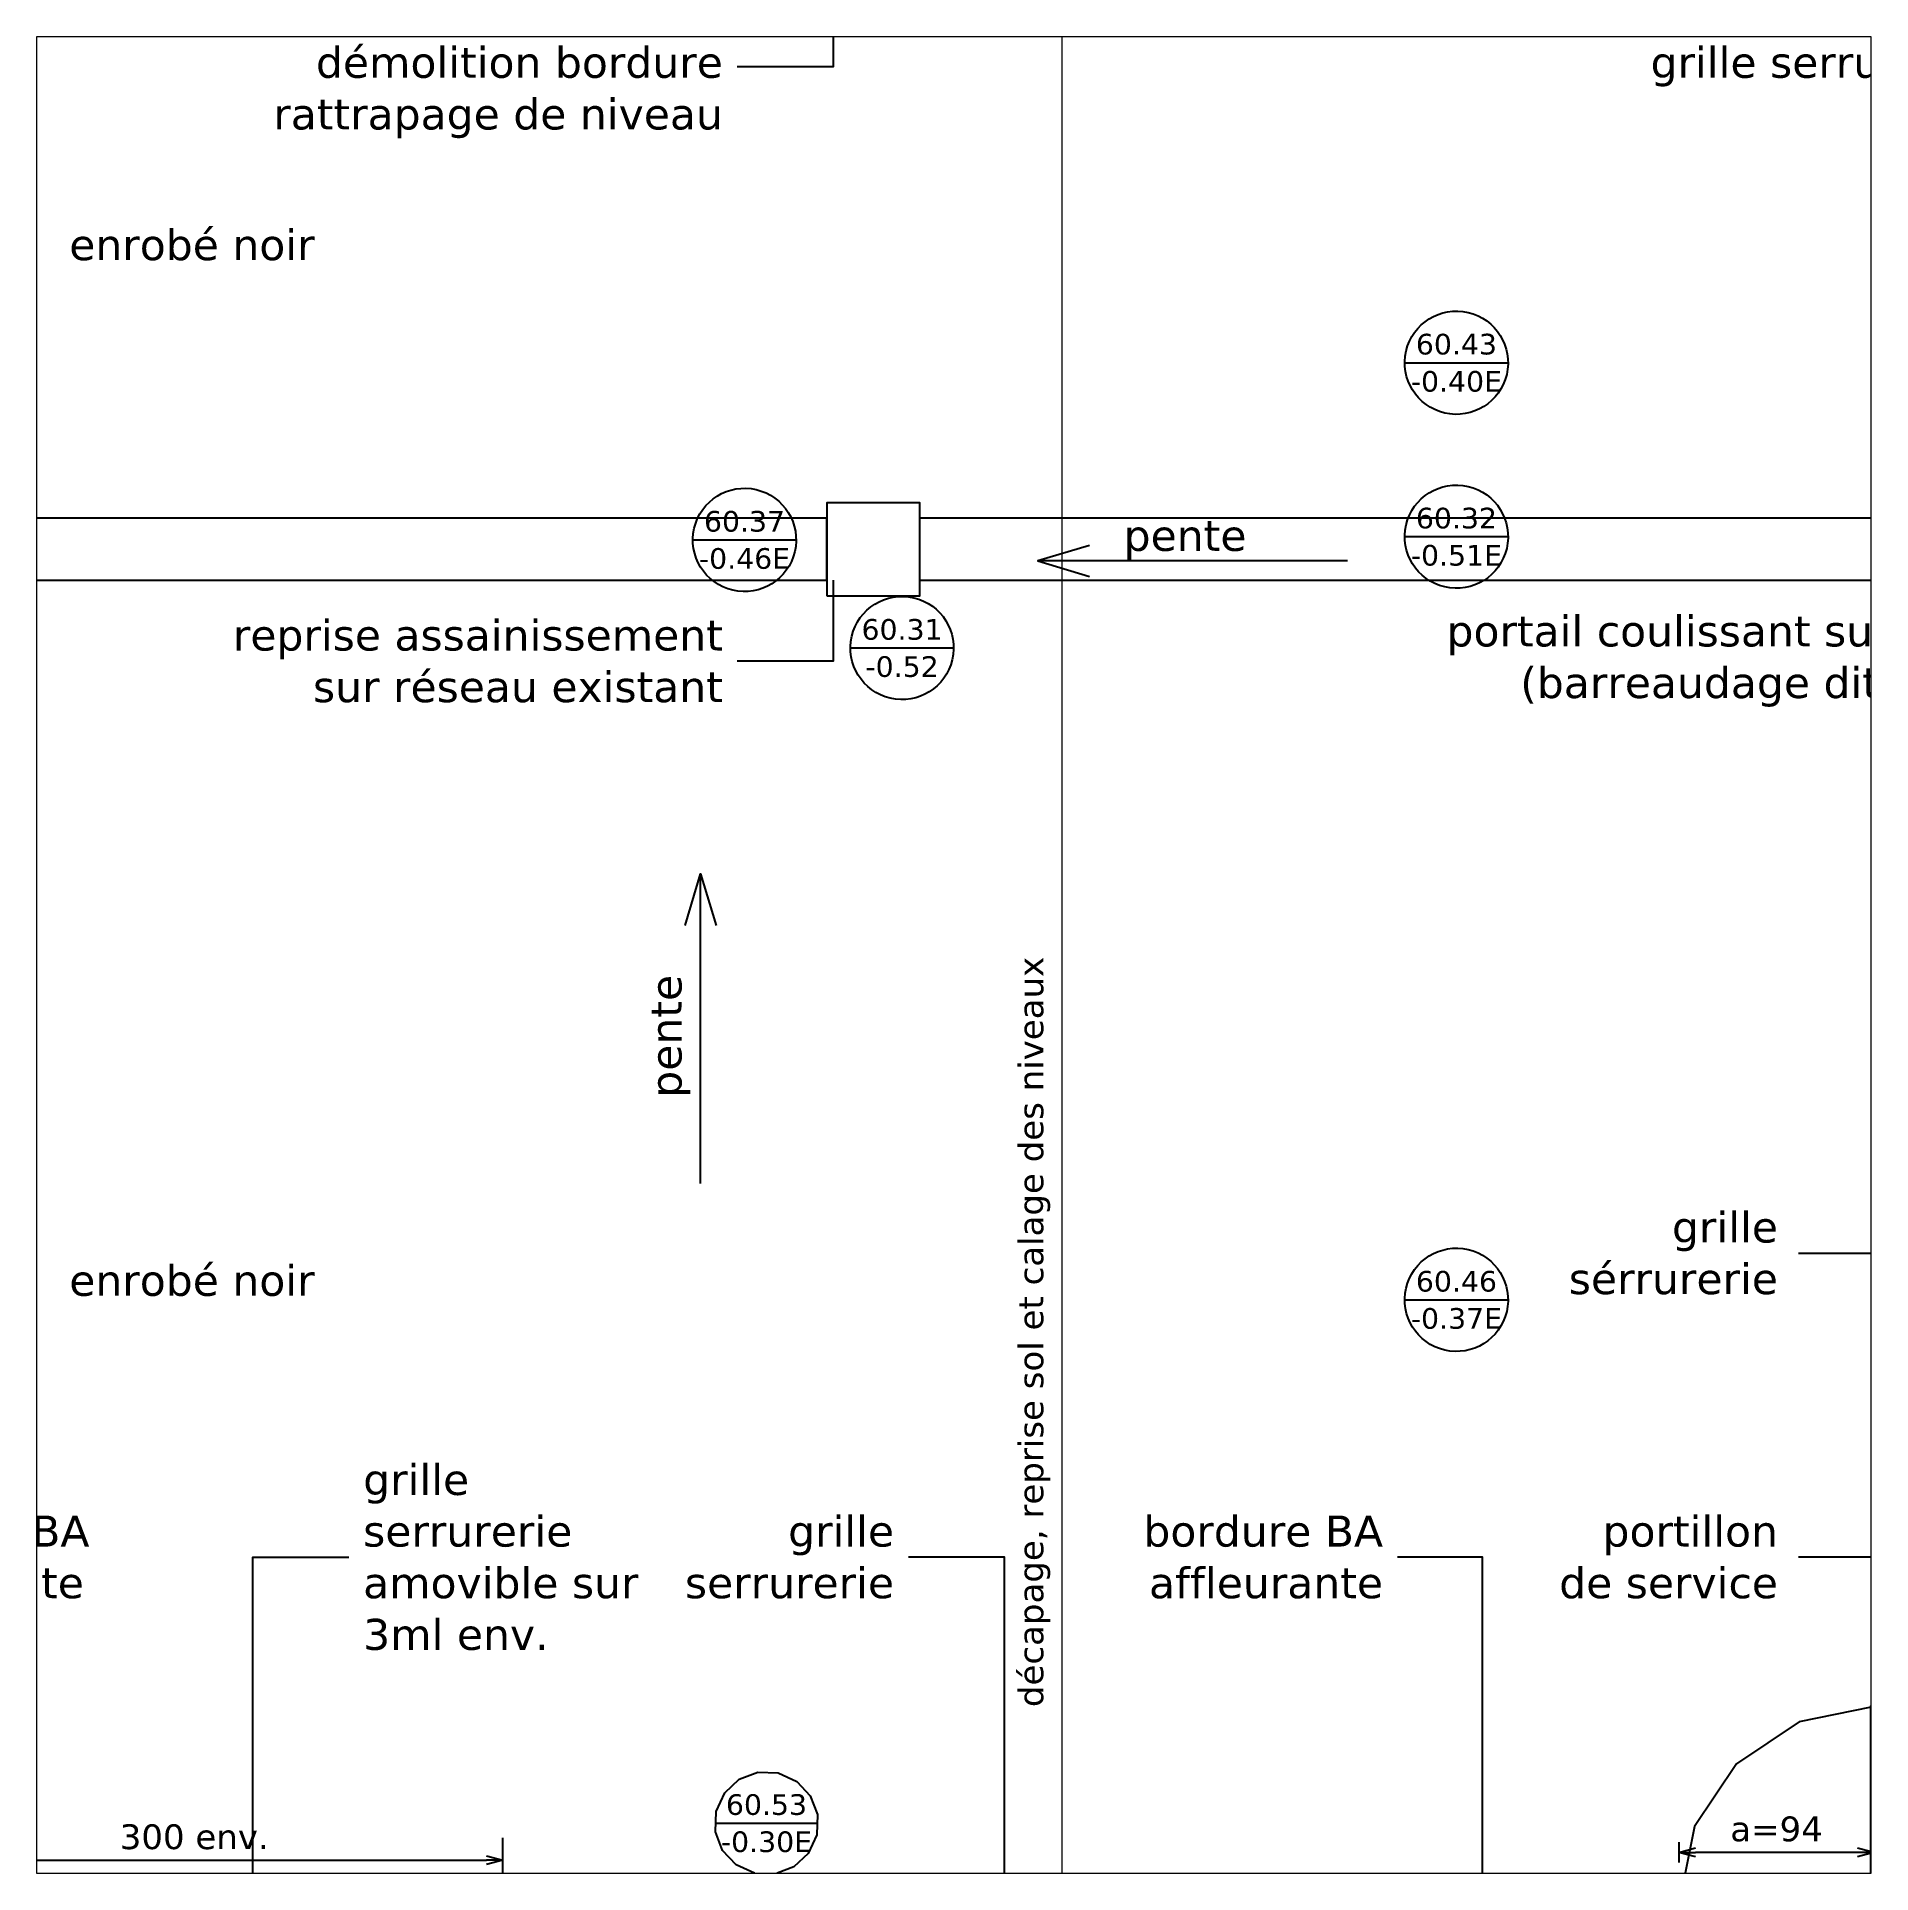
# Paper-space layout 'A4-brouillon' of a CAD drawing. Header units: metres. Extents: x -122.916 to -122.739, y -11.412 to -11.235.
# The model-space entities are those that its viewports show. They can reach past a viewport. Long polylines and large blocks are cut down to what shows.
import ezdxf
from ezdxf.enums import TextEntityAlignment as Align

# ---------------------------------------------------------------- set-up
doc = ezdxf.new("R2010")
doc.units = ezdxf.units.M
doc.header["$MEASUREMENT"] = 0
doc.header["$PDMODE"] = 3
doc.header["$PDSIZE"] = 0.1
doc.linetypes.add('01', pattern=[0.15, 0.1, -0.05])
doc.linetypes.add('03', pattern=[0.7, 0.5, -0.2])
for name, color, linetype in [('01-MEN-VU-0.13', 163, 'Continuous'), ('04-VEGET2-0.15', 80, 'Continuous'), ('05-COT-ALTIM-0.20', 42, 'Continuous'), ('05-COT-ALTIM-EXIST-0.20', 21, 'Continuous'), ('06-COT-50&100-0.20', 2, 'Continuous'), ('06-TXT-DETAILS-DIVERS-02.20', 2, 'Continuous'), ('08-VU-0.08', 56, 'Continuous'), ('08-VU-0.13', 44, 'Continuous'), ('08-VU-0.20', 32, 'Continuous')]:
    doc.layers.add(name, color=color, linetype=linetype)
doc.styles.add('COT', font='verdana.ttf')
doc.styles.add('détail 100', font='verdana.ttf', dxfattribs={"height": 0.1})
doc.styles.add('locaux 20', font='verdana.ttf', dxfattribs={"height": 0.07})
doc.dimstyles.new('COT50', dxfattribs={"dimtxt": 0.12, "dimasz": 0.08, "dimexe": 0.05, "dimexo": 0, "dimgap": 0.05, "dimtad": 1, "dimdec": 0, "dimlfac": 100, "dimzin": 0, "dimdsep": 46, "dimtxsty": 'COT', "dimblk": 'OPEN30', "dimcen": 0.04, "dimdle": 0.05, "dimclrd": 256, "dimclre": 256, "dimclrt": 6, "dimadec": 0, "dimazin": 0, "dimtm": 1e-09, "dimtfac": 1, "dimtdec": 0, "dimtmove": 1, "dimatfit": 0, "dimldrblk": 'OPEN30', "dimfxl": 0.05, "dimfxlon": 1, "dimtolj": 1, "dimtzin": 0, "dimlwd": -1, "dimlwe": -1, "dimarcsym": 0})

# ---------------------------------------------------------------- blocks, each defined once
blk = doc.blocks.new('Niv+Alti-Plan')
blk.add_line((-0.25, 0), (0.25, 0))
blk.add_circle((0, 0), 0.25)
at = {"style": 'détail 100'}
for tag, p in [('ALTI', (0, 0.09)), ('NIVEAU', (0, -0.09))]:
    blk.add_attdef(tag, text='', height=0.1, dxfattribs=at).set_placement(p, align=Align.MIDDLE_CENTER)
blk = doc.blocks.new('A$C0180712C')
at = {"layer": '01-MEN-VU-0.13'}
for points in [[(0, 0), (0, -0.01), (-0.04, -0.01), (-0.04, 0)], [(0, -0.12), (0, -0.13), (-0.04, -0.13), (-0.04, -0.12)], [(0, -0.24), (0, -0.25), (-0.04, -0.25), (-0.04, -0.24)], [(0, -0.36), (0, -0.37), (-0.04, -0.37), (-0.04, -0.36)], [(0, -0.48), (0, -0.49), (-0.04, -0.49), (-0.04, -0.48)], [(0, -0.6), (0, -0.61), (-0.04, -0.61), (-0.04, -0.6)], [(0, -0.72), (0, -0.73), (-0.04, -0.73), (-0.04, -0.72)], [(0, -0.84), (0, -0.85), (-0.04, -0.85), (-0.04, -0.84)], [(0, -0.96), (0, -0.97), (-0.04, -0.97), (-0.04, -0.96)], [(0, -1.08), (0, -1.09), (-0.04, -1.09), (-0.04, -1.08)], [(0, -1.2), (0, -1.21), (-0.04, -1.21), (-0.04, -1.2)], [(0, -1.32), (0, -1.33), (-0.04, -1.33), (-0.04, -1.32)], [(0, -1.44), (0, -1.45), (-0.04, -1.45), (-0.04, -1.44)], [(0, -1.56), (0, -1.57), (-0.04, -1.57), (-0.04, -1.56)], [(0, -1.68), (0, -1.69), (-0.04, -1.69), (-0.04, -1.68)], [(0, -1.8), (0, -1.81), (-0.04, -1.81), (-0.04, -1.8)], [(0, -1.92), (0, -1.93), (-0.04, -1.93), (-0.04, -1.92)], [(0, -2.0401), (0, -2.0501), (-0.04, -2.0501), (-0.04, -2.0401)], [(0, -2.1601), (0, -2.1701), (-0.04, -2.1701), (-0.04, -2.1601)], [(0, -2.2801), (0, -2.2901), (-0.04, -2.2901), (-0.04, -2.2801)], [(0, -2.4001), (0, -2.4101), (-0.04, -2.4101), (-0.04, -2.4001)], [(0, -2.5201), (0, -2.5301), (-0.04, -2.5301), (-0.04, -2.5201)], [(0, -2.6401), (0, -2.6501), (-0.04, -2.6501), (-0.04, -2.6401)], [(0, -2.7601), (0, -2.7701), (-0.04, -2.7701), (-0.04, -2.7601)], [(0, -2.8801), (0, -2.8901), (-0.04, -2.8901), (-0.04, -2.8801)], [(0, -3.0001), (0, -3.0101), (-0.04, -3.0101), (-0.04, -3.0001)], [(0, -3.1201), (0, -3.1301), (-0.04, -3.1301), (-0.04, -3.1201)], [(0, -3.2401), (0, -3.2501), (-0.04, -3.2501), (-0.04, -3.2401)], [(0, -3.3601), (0, -3.3701), (-0.04, -3.3701), (-0.04, -3.3601)], [(0, -3.4801), (0, -3.4901), (-0.04, -3.4901), (-0.04, -3.4801)], [(0, -3.6001), (0, -3.6101), (-0.04, -3.6101), (-0.04, -3.6001)], [(0, -3.7201), (0, -3.7301), (-0.04, -3.7301), (-0.04, -3.7201)], [(0, -3.8401), (0, -3.8501), (-0.04, -3.8501), (-0.04, -3.8401)], [(0, -3.9601), (0, -3.9701), (-0.04, -3.9701), (-0.04, -3.9601)], [(0, -4.0801), (0, -4.0901), (-0.04, -4.0901), (-0.04, -4.0801)], [(0, -4.2001), (0, -4.2101), (-0.04, -4.2101), (-0.04, -4.2001)], [(0, -4.3201), (0, -4.3301), (-0.04, -4.3301), (-0.04, -4.3201)], [(0, -4.4401), (0, -4.4501), (-0.04, -4.4501), (-0.04, -4.4401)], [(0, -4.5601), (0, -4.5701), (-0.04, -4.5701), (-0.04, -4.5601)], [(0, -4.6801), (0, -4.6901), (-0.04, -4.6901), (-0.04, -4.6801)], [(0, -4.8001), (0, -4.8101), (-0.04, -4.8101), (-0.04, -4.8001)], [(0, -4.9201), (0, -4.9301), (-0.04, -4.9301), (-0.04, -4.9201)], [(0, -5.0401), (0, -5.0501), (-0.04, -5.0501), (-0.04, -5.0401)], [(0, -5.1601), (0, -5.1701), (-0.04, -5.1701), (-0.04, -5.1601)], [(0, -5.2801), (0, -5.2901), (-0.04, -5.2901), (-0.04, -5.2801)], [(0, -5.4001), (0, -5.4101), (-0.04, -5.4101), (-0.04, -5.4001)], [(0, -5.5201), (0, -5.5301), (-0.04, -5.5301), (-0.04, -5.5201)], [(0, -5.6401), (0, -5.6501), (-0.04, -5.6501), (-0.04, -5.6401)], [(0, -5.7601), (0, -5.7701), (-0.04, -5.7701), (-0.04, -5.7601)], [(0, -5.8801), (0, -5.8901), (-0.04, -5.8901), (-0.04, -5.8801)], [(0, -6.0001), (0, -6.0101), (-0.04, -6.0101), (-0.04, -6.0001)], [(0, -6.1201), (0, -6.1301), (-0.04, -6.1301), (-0.04, -6.1201)], [(0, -6.2401), (0, -6.2501), (-0.04, -6.2501), (-0.04, -6.2401)], [(0, -6.3602), (0, -6.3702), (-0.04, -6.3702), (-0.04, -6.3602)], [(0, -6.4802), (0, -6.4902), (-0.04, -6.4902), (-0.04, -6.4802)], [(0, -6.6002), (0, -6.6102), (-0.04, -6.6102), (-0.04, -6.6002)], [(0, -6.7202), (0, -6.7302), (-0.04, -6.7302), (-0.04, -6.7202)], [(0, -6.8402), (0, -6.8502), (-0.04, -6.8502), (-0.04, -6.8402)], [(0, -6.9602), (0, -6.9702), (-0.04, -6.9702), (-0.04, -6.9602)], [(0, -7.0802), (0, -7.0902), (-0.04, -7.0902), (-0.04, -7.0802)], [(0, -7.2002), (0, -7.2102), (-0.04, -7.2102), (-0.04, -7.2002)], [(0, -7.3202), (0, -7.3302), (-0.04, -7.3302), (-0.04, -7.3202)], [(0, -7.4402), (0, -7.4502), (-0.04, -7.4502), (-0.04, -7.4402)], [(0, -7.5602), (0, -7.5702), (-0.04, -7.5702), (-0.04, -7.5602)], [(0, -7.6802), (0, -7.6902), (-0.04, -7.6902), (-0.04, -7.6802)], [(0, -7.8002), (0, -7.8102), (-0.04, -7.8102), (-0.04, -7.8002)], [(0, -7.9202), (0, -7.9302), (-0.04, -7.9302), (-0.04, -7.9202)], [(0, -8.0402), (0, -8.0502), (-0.04, -8.0502), (-0.04, -8.0402)], [(0, -8.1602), (0, -8.1702), (-0.04, -8.1702), (-0.04, -8.1602)], [(0, -8.2802), (0, -8.2902), (-0.04, -8.2902), (-0.04, -8.2802)], [(0, -8.4002), (0, -8.4102), (-0.04, -8.4102), (-0.04, -8.4002)], [(0, -8.5202), (0, -8.5302), (-0.04, -8.5302), (-0.04, -8.5202)], [(0, -8.6402), (0, -8.6502), (-0.04, -8.6502), (-0.04, -8.6402)], [(0, -8.7602), (0, -8.7702), (-0.04, -8.7702), (-0.04, -8.7602)], [(0, -8.8802), (0, -8.8902), (-0.04, -8.8902), (-0.04, -8.8802)], [(0, -9.0002), (0, -9.0102), (-0.04, -9.0102), (-0.04, -9.0002)], [(0, -9.1202), (0, -9.1302), (-0.04, -9.1302), (-0.04, -9.1202)], [(0, -9.2402), (0, -9.2502), (-0.04, -9.2502), (-0.04, -9.2402)], [(0, -9.3602), (0, -9.3702), (-0.04, -9.3702), (-0.04, -9.3602)], [(0, -9.4802), (0, -9.4902), (-0.04, -9.4902), (-0.04, -9.4802)], [(0, -9.6002), (0, -9.6102), (-0.04, -9.6102), (-0.04, -9.6002)], [(0, -9.7202), (0, -9.7302), (-0.04, -9.7302), (-0.04, -9.7202)], [(0, -9.8402), (0, -9.8502), (-0.04, -9.8502), (-0.04, -9.8402)], [(0, -9.9602), (0, -9.9702), (-0.04, -9.9702), (-0.04, -9.9602)]]:
    blk.add_lwpolyline(points, close=True, dxfattribs=at)
blk = doc.blocks.new('Arb7')
at = {"lineweight": -2}
for points in [[(-0.774, 2.27), (-0.662, 2.517), (-0.506, 2.51), (-0.547, 2.361), (-0.625, 2.418), (-0.662, 2.327), (-0.632, 2.276)], [(-0.434, 2.579), (-0.269, 2.406), (-0.194, 2.502), (-0.075, 2.445), (-0.09, 2.656), (-0.224, 2.579)], [(0.124, 2.725), (0.075, 2.54), (0.179, 2.483), (0.359, 2.521)], [(0.628, 2.579), (0.523, 2.521), (0.598, 2.445), (0.673, 2.483)], [(0.763, 2.368), (0.793, 2.425), (0.778, 2.579), (0.972, 2.464), (0.838, 2.33)], [(-1.228, 2.195), (-1.261, 2.08), (-1.154, 2.079), (-1.128, 2.159)], [(-0.983, 2.141), (-1.003, 2.203), (-1.122, 2.301), (-0.903, 2.357), (-0.903, 2.167)], [(-0.543, 2.229), (-0.57, 2.066), (-0.463, 2.065), (-0.387, 2.222)], [(-0.09, 2.31), (-0.179, 2.195), (-0.12, 2.042), (-0.06, 2.119)], [(0.135, 2.138), (-0.03, 1.984), (0, 1.831), (0.179, 1.678), (0.329, 1.754), (0.15, 1.85), (0.269, 2.023)], [(0.15, 2.349), (0.314, 2.234), (0.523, 2.31), (0.434, 2.387), (0.314, 2.349)], [(0.897, 2.157), (0.583, 2.138), (0.628, 1.984), (0.838, 1.889), (0.882, 2.004), (0.808, 2.061)], [(1.002, 2.31), (1.256, 2.406), (1.361, 2.291), (1.226, 2.215), (1.211, 2.31), (1.122, 2.272), (1.107, 2.215)], [(1.451, 2.176), (1.376, 2.099), (1.316, 1.965), (1.481, 2.061)], [(-1.688, 1.943), (-1.592, 1.777), (-1.477, 1.81), (-1.377, 1.964)], [(-1.403, 1.694), (-1.206, 1.729), (-1.112, 1.931), (-1.23, 1.922), (-1.287, 1.81)], [(-0.739, 2.087), (-0.948, 1.852), (-0.807, 1.775), (-0.592, 1.855), (-0.641, 1.968), (-0.735, 1.956)], [(-0.299, 1.927), (-0.389, 1.774), (-0.224, 1.716), (-0.15, 1.774)], [(1.137, 2.119), (1.002, 2.023), (1.077, 1.946), (1.241, 2.004)], [(1.182, 1.716), (1.481, 1.793), (1.57, 1.965), (1.525, 1.601), (1.346, 1.582)], [(1.69, 2.004), (1.645, 1.927), (1.705, 1.869), (1.855, 1.889)], [(1.869, 1.831), (1.855, 1.774), (1.959, 1.697), (2.079, 1.716)], [(-1.979, 1.444), (-1.74, 1.439), (-1.755, 1.559), (-1.63, 1.603), (-1.79, 1.742), (-1.831, 1.592)], [(-1.436, 1.467), (-1.63, 1.275), (-1.406, 1.313)], [(-0.523, 1.486), (-0.628, 1.39), (-0.583, 1.352), (-0.479, 1.39)], [(-0.06, 1.505), (-0.194, 1.39), (-0.12, 1.237), (-0.015, 1.371)], [(0.523, 1.774), (0.464, 1.639), (0.508, 1.524), (0.523, 1.639)], [(0.748, 1.601), (0.793, 1.352), (0.673, 1.275), (0.838, 1.218), (0.897, 1.428)], [(1.107, 1.371), (1.002, 1.678), (1.167, 1.467)], [(1.361, 1.543), (1.316, 1.409), (1.675, 1.428), (1.525, 1.563)], [(1.72, 1.735), (1.645, 1.62), (1.75, 1.543), (1.899, 1.543), (1.75, 1.601)], [(-1.884, 1.122), (-1.959, 1.064), (-1.899, 1.045)], [(-0.987, 1.39), (-0.987, 1.294), (-0.942, 1.333)], [(0.329, 1.39), (0.314, 1.16), (0.628, 0.968), (0.703, 1.007), (0.449, 1.141), (0.583, 1.333)], [(1.002, 1.275), (0.942, 1.141), (1.032, 1.102), (1.107, 1.179)], [(1.376, 1.256), (1.316, 1.045), (1.406, 0.796), (1.481, 0.93), (1.376, 1.007)], [(1.63, 1.256), (1.66, 1.007), (1.795, 0.987), (1.869, 1.083)], [(2.049, 1.198), (1.959, 1.275), (1.944, 1.352), (2.004, 1.409), (2.124, 1.333)], [(2.273, 1.218), (2.213, 1.141), (2.303, 1.064), (2.453, 1.16)], [(-2.333, 0.892), (-2.228, 0.949), (-2.079, 0.796), (-2.184, 0.681), (-2.393, 0.661), (-2.423, 0.796)], [(-2.004, 0.451), (-1.974, 0.661), (-1.705, 0.853), (-1.765, 0.719)], [(-1.331, 0.604), (-1.256, 0.815), (-1.107, 0.738), (-1.152, 0.604), (-1.226, 0.661)], [(-0.224, 0.949), (-0.329, 0.834), (-0.479, 0.93), (-0.479, 1.007), (-0.329, 0.949), (-0.165, 1.045)], [(0, 0.853), (0.06, 0.872), (0.105, 0.796), (0, 0.757)], [(0.867, 0.719), (0.793, 0.604), (0.897, 0.508), (0.987, 0.546), (0.912, 0.623)], [(1.855, 0.777), (2.004, 0.546), (1.899, 0.393), (1.884, 0.546)], [(2.124, 0.949), (2.034, 1.007), (1.944, 0.968), (1.959, 0.892), (2.079, 0.872)], [(2.228, 0.738), (2.213, 0.585), (2.318, 0.508), (2.378, 0.604)], [(2.333, 0.93), (2.378, 0.757), (2.557, 0.604), (2.483, 0.815)], [(1.361, 0.336), (1.466, 0.22), (1.481, 0.01), (1.63, 0.163), (1.54, 0.451)], [(2.378, 0.278), (2.468, 0.163), (2.542, 0.22), (2.483, 0.374)], [(-2.333, -0.029), (-2.453, 0.029), (-2.498, -0.22), (-2.453, -0.278), (-2.243, -0.278), (-2.273, -0.22), (-2.393, -0.182)], [(-2.154, 0.259), (-2.079, 0.182), (-1.989, 0.24)], [(0, 0.067), (-0.075, 0.029), (-0.03, -0.01), (0.03, 0.01)], [(2.124, 0.297), (2.109, 0.22), (1.989, 0.24), (2.004, 0.355)], [(2.258, 0.029), (2.273, -0.201), (2.004, -0.316), (2.169, -0.163)], [(-2.109, -0.757), (-2.064, -0.431), (-1.825, -0.297), (-1.959, -0.489)], [(1.391, -0.163), (1.316, -0.24), (1.376, -0.297)], [(2.154, -0.7), (2.064, -0.796), (2.109, -0.987), (2.213, -0.872)], [(2.303, -0.431), (2.333, -0.585), (2.453, -0.585), (2.528, -0.47), (2.423, -0.489)], [(-2.258, -0.757), (-2.243, -0.892), (-2.333, -0.872), (-2.348, -0.738)], [(-2.019, -1.409), (-2.079, -1.198), (-1.974, -1.045), (-1.929, -1.179), (-1.974, -1.256)], [(2.199, -1.198), (2.064, -1.275), (2.079, -1.467), (2.154, -1.352)], [(0.957, -1.543), (0.793, -1.697), (0.852, -1.793), (0.987, -1.716)], [(1.137, -1.774), (1.107, -1.831), (1.286, -2.004), (1.585, -1.908), (1.481, -1.812), (1.286, -1.869)], [(1.75, -1.639), (1.78, -1.754), (2.064, -1.678)], [(-1.241, -1.946), (-1.436, -1.984), (-1.331, -2.119), (-1.167, -2.08)], [(-0.479, -2.483), (-0.598, -2.31), (-0.434, -2.31), (-0.329, -2.349)], [(0.464, -2.521), (0.314, -2.425), (0.404, -2.368), (0.434, -2.387), (0.583, -2.387), (0.583, -2.31), (0.733, -2.33), (0.673, -2.425)], [(1.047, -2.272), (1.167, -2.234), (1.047, -2.157)]]:
    blk.add_lwpolyline(points, close=True, dxfattribs=at)
blk = doc.blocks.new('A$C3B5A62D3')
for points in [[(-0.0275, 0.0225), (-0.0275, 0.9675), (-0.0375, 0.9675), (-0.0375, 0.0225)], [(-0.0275, 0.9125), (-0.0275, 0.9025), (0.0125, 0.9025), (0.0125, 0.9125)], [(-0.0275, 0.7925), (-0.0275, 0.7825), (0.0125, 0.7825), (0.0125, 0.7925)], [(-0.0275, 0.6725), (-0.0275, 0.6625), (0.0125, 0.6625), (0.0125, 0.6725)], [(-0.0275, 0.5525), (-0.0275, 0.5425), (0.0125, 0.5425), (0.0125, 0.5525)], [(-0.0275, 0.4325), (-0.0275, 0.4225), (0.0125, 0.4225), (0.0125, 0.4325)], [(-0.0275, 0.3125), (-0.0275, 0.3025), (0.0125, 0.3025), (0.0125, 0.3125)], [(-0.0275, 0.1925), (-0.0275, 0.1825), (0.0125, 0.1825), (0.0125, 0.1925)], [(-0.0275, 0.0725), (-0.0275, 0.0625), (0.0125, 0.0625), (0.0125, 0.0725)]]:
    blk.add_lwpolyline(points, close=True)
at = {"linetype": '01', "ltscale": 0.25}
for points in [[(-0.02, 0), (-0.965, 0), (-0.965, -0.01), (-0.02, -0.01)], [(-0.91, 0), (-0.9, 0), (-0.9, 0.04), (-0.91, 0.04)], [(-0.79, 0), (-0.78, 0), (-0.78, 0.04), (-0.79, 0.04)], [(-0.67, 0), (-0.66, 0), (-0.66, 0.04), (-0.67, 0.04)], [(-0.55, 0), (-0.54, 0), (-0.54, 0.04), (-0.55, 0.04)], [(-0.43, 0), (-0.42, 0), (-0.42, 0.04), (-0.43, 0.04)], [(-0.31, 0), (-0.3, 0), (-0.3, 0.04), (-0.31, 0.04)], [(-0.19, 0), (-0.18, 0), (-0.18, 0.04), (-0.19, 0.04)], [(-0.07, 0), (-0.06, 0), (-0.06, 0.04), (-0.07, 0.04)]]:
    blk.add_lwpolyline(points, close=True, dxfattribs=at)
blk.add_circle((-0.0125, 0.015), 0.005)
at = {"linetype": '03', "ltscale": 0.5}
blk.add_arc((-0.0125, 0.015), 0.9525, 90, 180, dxfattribs=at)
blk = doc.blocks.new('_Open30')
at = {"color": 0, "linetype": 'ByBlock', "lineweight": -2}
for p, q in [((-1, 0.268), (0, 0)), ((0, 0), (-1, -0.268)), ((0, 0), (-1, 0))]:
    blk.add_line(p, q, dxfattribs=at)
blk = doc.blocks.new('*D122')
at = {"layer": '06-TXT-DETAILS-DIVERS-02.20', "transparency": 16777216}
for p, q in [((596067.0669, 139720.5207), (596067.0442, 139720.6181)), ((596053.3104, 139717.4168), (596053.3331, 139717.3194))]:
    blk.add_line(p, q, dxfattribs=at)
at = {"layer": '06-TXT-DETAILS-DIVERS-02.20', "lineweight": 5, "transparency": 16777216}
blk.add_line((596066.7634, 139720.5013), (596053.6139, 139717.4362), dxfattribs=at)
at = {"layer": 'Defpoints', "color": 0, "transparency": 16777216}
for p in [(596067.2734, 139719.635), (596053.2432, 139717.7052), (596053.3218, 139717.3681)]:
    blk.add_point(p, dxfattribs=at)
at = {"layer": '06-TXT-DETAILS-DIVERS-02.20', "lineweight": 5, "transparency": 16777216, "xscale": 0.3, "yscale": 0.3, "zscale": 0.3}
for p, rotation in [((596067.0556, 139720.5694), 13.12127038304243), ((596053.3218, 139717.3681), 193.1212703830424)]:
    blk.add_blockref('_Open30', p, dxfattribs=dict(at, rotation=rotation))
at = {"layer": '06-TXT-DETAILS-DIVERS-02.20', "color": 6, "transparency": 16777216, "insert": (596060.2192, 139718.8377), "char_height": 0.12, "attachment_point": 5, "rotation": 193.12127, "style": 'COT'}
blk.add_mtext('\\A1;décapage, reprise sol et calage des niveaux', dxfattribs=at)
blk = doc.blocks.new('*D123')
at = {"layer": '06-COT-50&100-0.20', "transparency": 16777216}
for p, q in [((596063.3432, 139716.9232), (596063.2458, 139716.9005)), ((596063.9551, 139714.0777), (596063.3126, 139716.8339)), ((596064.022, 139714.0112), (596063.9246, 139713.9885))]:
    blk.add_line(p, q, dxfattribs=at)
at = {"layer": 'Defpoints', "color": 0, "transparency": 16777216}
for p in [(596063.2945, 139716.9119), (596063.472, 139716.9532), (596064.1507, 139714.0412)]:
    blk.add_point(p, dxfattribs=at)
at = {"layer": '06-COT-50&100-0.20', "transparency": 16777216, "xscale": 0.08, "yscale": 0.08, "zscale": 0.08}
for p, rotation in [((596063.2945, 139716.9119), 103.1212703830424), ((596063.9733, 139713.9998), 283.1212703830424)]:
    blk.add_blockref('_Open30', p, dxfattribs=dict(at, rotation=rotation))
at = {"layer": '06-COT-50&100-0.20', "color": 6, "transparency": 16777216, "insert": (596063.5243, 139715.4303), "char_height": 0.12, "attachment_point": 5, "rotation": 103.12127, "style": 'COT'}
blk.add_mtext('\\A1;300 env.', dxfattribs=at)
blk = doc.blocks.new('*D124')
at = {"layer": '06-COT-50&100-0.20', "transparency": 16777216}
for p, q in [((596061.7987, 139723.3815), (596061.7013, 139723.3588)), ((596061.7682, 139723.2922), (596061.9464, 139722.5277)), ((596062.0132, 139722.4612), (596061.9159, 139722.4385))]:
    blk.add_line(p, q, dxfattribs=at)
at = {"layer": 'Defpoints', "color": 0, "transparency": 16777216}
for p in [(596062.0132, 139723.4315), (596062.2278, 139722.5112), (596061.9646, 139722.4498)]:
    blk.add_point(p, dxfattribs=at)
at = {"layer": '06-COT-50&100-0.20', "transparency": 16777216, "xscale": 0.08, "yscale": 0.08, "zscale": 0.08}
for p, rotation in [((596061.75, 139723.3701), 103.1212703830424), ((596061.9646, 139722.4498), 283.1212703830424)]:
    blk.add_blockref('_Open30', p, dxfattribs=dict(at, rotation=rotation))
at = {"layer": '06-COT-50&100-0.20', "color": 6, "transparency": 16777216, "insert": (596061.7478, 139722.8844), "char_height": 0.12, "attachment_point": 5, "rotation": 103.12127, "style": 'COT'}
blk.add_mtext('\\A1;a=94', dxfattribs=at)
blk = doc.blocks.new('*D125')
at = {"layer": '06-COT-50&100-0.20', "transparency": 16777216}
for p, q in [((596061.5626, 139724.3943), (596061.4652, 139724.3716)), ((596061.7319, 139723.448), (596061.5321, 139724.3051)), ((596061.7987, 139723.3815), (596061.7013, 139723.3588))]:
    blk.add_line(p, q, dxfattribs=at)
at = {"layer": 'Defpoints', "color": 0, "transparency": 16777216}
for p in [(596061.5139, 139724.383), (596061.7284, 139724.433), (596062.0132, 139723.4315)]:
    blk.add_point(p, dxfattribs=at)
at = {"layer": '06-COT-50&100-0.20', "transparency": 16777216, "xscale": 0.08, "yscale": 0.08, "zscale": 0.08}
for p, rotation in [((596061.5139, 139724.383), 103.1212703830424), ((596061.75, 139723.3701), 283.1212703830424)]:
    blk.add_blockref('_Open30', p, dxfattribs=dict(at, rotation=rotation))
at = {"layer": '06-COT-50&100-0.20', "color": 6, "transparency": 16777216, "insert": (596061.521, 139723.8507), "char_height": 0.12, "attachment_point": 5, "rotation": 103.12127, "style": 'COT'}
blk.add_mtext('\\A1;b=104', dxfattribs=at)

msp = doc.modelspace()

# ---------------------------------------------------------------- hatches: boundary and pattern name
at = {"layer": '04-VEGET2-0.15', "ltscale": 0.02}
h = msp.add_hatch(dxfattribs=at)
h.set_pattern_fill('GRASS', color=256, scale=0.25, style=0)
h.set_pattern_definition([(193.12127, (596100.81484, 139671.19803), (-0.1320308, -0.21229195), [0.046875, -0.3066784]), (148.12127, (596100.81484, 139671.19803), (-0.1320308, -0.21229195), [0.046875, -0.203125]), (238.12127, (596100.81484, 139671.19803), (0.21229195, -0.1320308), [0.046875, -0.203125])])
h.paths.add_polyline_path([(596061.8748, 139724.466), (596064.5963, 139712.7906), (596068.5971, 139713.7232), (596065.8756, 139725.3986), (596065.1495, 139725.2294), (596065.2471, 139724.8109), (596064.8088, 139724.7087), (596064.7113, 139725.1272)])

# ---------------------------------------------------------------- linework, layer by layer
at = {"layer": '01-MEN-VU-0.13'}
for points in [[(596062.0035, 139723.4292), (596062.0132, 139723.4315), (596061.7771, 139724.4443), (596061.7674, 139724.4421)], [(596055.155, 139723.2077), (596058.5539, 139724), (596058.5766, 139723.9026), (596055.1777, 139723.1103)], [(596058.5766, 139723.9026), (596055.1777, 139723.1103), (596055.1755, 139723.1201), (596058.5744, 139723.9123)], [(596056.1013, 139723.377), (596056.1111, 139723.3792), (596056.1202, 139723.3403), (596056.1104, 139723.338)], [(596056.2182, 139723.4042), (596056.2279, 139723.4065), (596056.237, 139723.3675), (596056.2273, 139723.3652)], [(596056.3351, 139723.4314), (596056.3448, 139723.4337), (596056.3539, 139723.3947), (596056.3441, 139723.3925)], [(596056.4519, 139723.4587), (596056.4617, 139723.4609), (596056.4708, 139723.422), (596056.461, 139723.4197)], [(596055.7507, 139723.2952), (596055.7605, 139723.2975), (596055.7696, 139723.2585), (596055.7598, 139723.2563)], [(596055.8676, 139723.3225), (596055.8773, 139723.3247), (596055.8864, 139723.2858), (596055.8767, 139723.2835)], [(596055.9845, 139723.3497), (596055.9942, 139723.352), (596056.0033, 139723.313), (596055.9935, 139723.3108)], [(596055.4001, 139723.2135), (596055.4099, 139723.2158), (596055.419, 139723.1768), (596055.4092, 139723.1745)], [(596055.517, 139723.2407), (596055.5267, 139723.243), (596055.5358, 139723.2041), (596055.5261, 139723.2018)], [(596055.6339, 139723.268), (596055.6436, 139723.2703), (596055.6527, 139723.2313), (596055.6429, 139723.229)], [(596055.1664, 139723.159), (596055.1761, 139723.1613), (596055.1852, 139723.1223), (596055.1755, 139723.1201)], [(596055.2833, 139723.1863), (596055.293, 139723.1885), (596055.3021, 139723.1496), (596055.2923, 139723.1473)], [(596055.1891, 139723.0616), (596052.4511, 139722.4234), (596052.4737, 139722.326), (596055.2118, 139722.9642)], [(596055.2004, 139723.0129), (596052.4624, 139722.3747), (596052.4601, 139722.3844), (596055.1981, 139723.0227)], [(596055.0624, 139723.0321), (596055.0722, 139723.0344), (596055.0812, 139722.9954), (596055.0715, 139722.9931)], [(596055.1793, 139723.0593), (596055.189, 139723.0616), (596055.1981, 139723.0227), (596055.1884, 139723.0204)], [(596054.7118, 139722.9504), (596054.7216, 139722.9526), (596054.7306, 139722.9137), (596054.7209, 139722.9114)], [(596054.8287, 139722.9776), (596054.8384, 139722.9799), (596054.8475, 139722.9409), (596054.8378, 139722.9387)], [(596054.9456, 139723.0049), (596054.9553, 139723.0071), (596054.9644, 139722.9682), (596054.9546, 139722.9659)], [(596054.2444, 139722.8414), (596054.2541, 139722.8437), (596054.2632, 139722.8047), (596054.2534, 139722.8025)], [(596054.3612, 139722.8687), (596054.371, 139722.8709), (596054.38, 139722.832), (596054.3703, 139722.8297)], [(596054.4781, 139722.8959), (596054.4878, 139722.8982), (596054.4969, 139722.8592), (596054.4872, 139722.8569)], [(596054.595, 139722.9231), (596054.6047, 139722.9254), (596054.6138, 139722.8865), (596054.604, 139722.8842)], [(596053.8938, 139722.7597), (596053.9035, 139722.762), (596053.9126, 139722.723), (596053.9028, 139722.7207)], [(596054.0106, 139722.7869), (596054.0204, 139722.7892), (596054.0294, 139722.7502), (596054.0197, 139722.748)], [(596054.1275, 139722.8142), (596054.1372, 139722.8164), (596054.1463, 139722.7775), (596054.1366, 139722.7752)], [(596053.5432, 139722.678), (596053.5529, 139722.6802), (596053.562, 139722.6413), (596053.5522, 139722.639)], [(596053.66, 139722.7052), (596053.6698, 139722.7075), (596053.6788, 139722.6685), (596053.6691, 139722.6662)], [(596053.7769, 139722.7324), (596053.7866, 139722.7347), (596053.7957, 139722.6958), (596053.786, 139722.6935)], [(596053.1926, 139722.5962), (596053.2023, 139722.5985), (596053.2114, 139722.5596), (596053.2016, 139722.5573)], [(596053.3094, 139722.6235), (596053.3192, 139722.6257), (596053.3282, 139722.5868), (596053.3185, 139722.5845)], [(596053.4263, 139722.6507), (596053.436, 139722.653), (596053.4451, 139722.614), (596053.4354, 139722.6118)], [(596064.4916, 139712.755), (596062.218, 139722.5089), (596062.2278, 139722.5112), (596064.5014, 139712.7573)], [(596053.5225, 139717.8308), (596062.7025, 139677.1311), (596062.6049, 139677.1091), (596053.4249, 139717.8088)]]:
    msp.add_lwpolyline(points, close=True, dxfattribs=at)
at = {"layer": '06-TXT-DETAILS-DIVERS-02.20'}
for p, q in [((596059.0074, 139722.3553), (596058.6713, 139723.7972)), ((596063.472, 139716.9532), (596063.1897, 139716.8874)), ((596064.1507, 139714.0412), (596063.8685, 139713.9754)), ((596062.7052, 139712.9776), (596062.8636, 139712.298))]:
    msp.add_line(p, q, dxfattribs=at)
at = {"layer": '06-TXT-DETAILS-DIVERS-02.20', "color": 251, "linetype": '03', "true_color": 0x666666, "const_width": 0.1}
msp.add_lwpolyline([(596063.0991, 139673.7638), (596053.2432, 139717.7052), (596053.5813, 139717.7973), (596052.449, 139722.6564), (596072.3299, 139727.2907), (596072.5064, 139726.5335), (596072.5064, 139726.5335)], dxfattribs=at)
at = {"layer": '06-TXT-DETAILS-DIVERS-02.20'}
for points in [[(596055.8494, 139723.2772), (596055.9467, 139722.8599)], [(596061.0629, 139723.2027), (596060.3599, 139723.0388), (596060.4413, 139722.6895)], [(596053.0758, 139722.4969), (596053.1985, 139721.9708)], [(596062.4146, 139721.5776), (596060.7888, 139721.1986), (596060.8824, 139720.7974)], [(596056.2385, 139719.4667), (596056.579, 139718.0058)], [(596062.9401, 139719.3231), (596061.3144, 139718.9441), (596061.4199, 139718.4912)], [(596056.4498, 139718.2326), (596056.579, 139718.0058), (596056.596, 139718.2663)], [(596056.8956, 139717.0628), (596057.2773, 139717.1518), (596057.3828, 139716.6988)], [(596059.8868, 139717.1), (596058.426, 139716.7595)], [(596058.6865, 139716.7439), (596058.426, 139716.7595), (596058.6521, 139716.8899)], [(596053.796, 139716.3403), (596054.4741, 139716.4984), (596054.5797, 139716.0454)], [(596063.7665, 139715.7777), (596062.1408, 139715.3987), (596062.0352, 139715.8517)], [(596064.3309, 139713.3565), (596062.7052, 139712.9776), (596062.5996, 139713.4305)], [(596057.8092, 139712.4009), (596057.8248, 139712.6614), (596057.9552, 139712.4353)], [(596058.1653, 139711.2006), (596057.8248, 139712.6614)]]:
    msp.add_lwpolyline(points, dxfattribs=at)
at = {"layer": '08-VU-0.08'}
msp.add_lwpolyline([(596055.1437, 139723.2564), (596062.1557, 139724.8909), (596062.2011, 139724.6961), (596055.1891, 139723.0616)], close=True, dxfattribs=at)
at = {"layer": '08-VU-0.13'}
for points in [[(596064.4527, 139712.7459), (596061.7262, 139724.4426), (596061.8236, 139724.4653), (596064.5501, 139712.7686)], [(596053.5602, 139717.8906), (596062.7622, 139677.0934), (596062.5671, 139677.0493), (596053.3651, 139717.8466)], [(596056.9756, 139717.0493), (596056.8735, 139717.4875), (596056.4352, 139717.3854), (596056.5374, 139716.9471)]]:
    msp.add_lwpolyline(points, close=True, dxfattribs=at)
for points in [[(596056.8004, 139717.4705), (596055.4813, 139723.1297), (596055.1891, 139723.0616), (596056.5083, 139717.4024)], [(596066.7932, 139674.6012), (596056.9022, 139717.0321), (596056.6104, 139716.9641), (596066.5006, 139674.5348)]]:
    msp.add_lwpolyline(points, dxfattribs=at)
at = {"layer": '08-VU-0.20'}
for points in [[(596048.4279, 139738.1801), (596048.3797, 139738.4597), (596048.6636, 139738.4597), (596053.4737, 139717.8198), (596053.0887, 139717.715), (596053.0361, 139717.9459), (596023.7389, 139711.3571), (596023.773, 139711.0414), (596023.4768, 139710.9682), (596022.4318, 139715.6869), (596019.8938, 139726.4398), (596018.7639, 139731.6158), (596019.0514, 139731.6853), (596019.1617, 139731.3924)], [(596048.5639, 139738.0063), (596053.1834, 139718.1841), (596023.5591, 139711.5216), (596022.6267, 139715.7315), (596020.0888, 139726.4841), (596019.067, 139731.1652)]]:
    msp.add_lwpolyline(points, close=True, dxfattribs=at)
at = {"layer": 'Defpoints'}
msp.add_lwpolyline([(596073.0154, 139676.0116), (596064.4615, 139712.7079), (596068.6572, 139713.6859), (596065.8896, 139725.5841), (596052.4448, 139722.4501), (596053.4737, 139717.8198), (596024.845, 139711.2808), (596033.0126, 139674.9638), (596025.2856, 139673.226), (596025.2187, 139673.5235), (596023.1211, 139673.0518), (596025.6005, 139662.0272), (596027.6944, 139662.5153), (596026.4751, 139667.9369), (596033.9774, 139669.6241), (596034.5202, 139667.284)], close=True, dxfattribs=at)
at = {"layer": 'Defpoints', "ltscale": 0.02}
msp.add_lwpolyline([(596061.8748, 139724.466), (596064.5963, 139712.7906), (596068.5971, 139713.7232), (596065.8756, 139725.3986), (596065.1495, 139725.2294), (596065.2471, 139724.8109), (596064.8088, 139724.7087), (596064.7113, 139725.1272)], close=True, dxfattribs=at)

# ---------------------------------------------------------------- block references
at = {"layer": '01-MEN-VU-0.13'}
for name, p, rotation in [('A$C3B5A62D3', (596061.9989, 139723.4487), 103.1212703830424), ('A$C0180712C', (596064.4527, 139712.7459), 193.1212704146833)]:
    msp.add_blockref(name, p, dxfattribs=dict(at, rotation=rotation))
at = {"layer": '04-VEGET2-0.15', "ltscale": 0.02, "xscale": 0.25, "yscale": 0.25, "zscale": 0.25, "rotation": 103.1212703830424}
for p in [(596064.3673, 139722.8344), (596063.1664, 139720.9911), (596064.0188, 139717.33)]:
    msp.add_blockref('Arb7', p, dxfattribs=at)
at = {"layer": '05-COT-ALTIM-0.20', "ltscale": 10, "rotation": 103.1212703830424}
for p, values in [((596062.83, 139718.1139), {'ALTI': '60.53', 'NIVEAU': '-0.30E'}), ((596057.1394, 139717.4616), {'ALTI': '60.31', 'NIVEAU': '-0.52'})]:
    msp.add_blockref('Niv+Alti-Plan', p, dxfattribs=at).add_auto_attribs(values)
at = {"layer": '05-COT-ALTIM-EXIST-0.20', "ltscale": 10, "rotation": 103.1212703830424}
for p, values in [((596059.6038, 139720.7927), {'ALTI': '60.46', 'NIVEAU': '-0.37E'}), ((596056.0051, 139719.9538), {'ALTI': '60.32', 'NIVEAU': '-0.51E'}), ((596055.1849, 139719.7626), {'ALTI': '60.43', 'NIVEAU': '-0.40E'}), ((596056.8029, 139716.5997), {'ALTI': '60.37', 'NIVEAU': '-0.46E'}), ((596053.3581, 139715.9443), {'ALTI': '60.38', 'NIVEAU': '-0.45E'}), ((596053.832, 139713.9109), {'ALTI': '60.46', 'NIVEAU': '-0.37E'}), ((596063.8849, 139713.5884), {'ALTI': '60.60', 'NIVEAU': '-0.23E'})]:
    msp.add_blockref('Niv+Alti-Plan', p, dxfattribs=at).add_auto_attribs(values)

# ---------------------------------------------------------------- texts
at = {"layer": '06-TXT-DETAILS-DIVERS-02.20', "char_height": 0.15, "width": 3.004042, "style": 'locaux 20'}
for s, insert, attachment_point, rotation in [('portail coulissant suspendu\\P(barreaudage dito grlle)', (596055.9625, 139722.7922), 6, 103.12127), ('portillon\\Pde service', (596060.464, 139722.5921), 6, 103.12127), ('grille\\Psérrurerie', (596059.0301, 139722.2579), 6, 103.12127), ('grille serrurerie', (596053.2143, 139721.903), 6, 103.12127), ('bordure BA\\Paffleurante', (596060.8982, 139720.7296), 6, 103.12127), ('pente', (596056.3858, 139718.3878), 4, 103.12127), ('grille\\Pserrurerie', (596061.4357, 139718.4234), 6, 103.12127), ('grille\\Pserrurerie\\Pamovible sur\\P3ml env.', (596062.0194, 139715.9194), 4, 103.12127), ('pente', (596059.5149, 139716.8639), 4, 193.12127), ('reprise assainissement\\Psur réseau existant', (596057.3986, 139716.6311), 6, 103.12127), ('dépose clôture existante démolition bordure rattrapage de niveau', (596054.5955, 139715.9777), 6, 103.12127), ('enrobé noir', (596061.0383, 139714.2292), 4, 103.12127), ('bordure BA\\Paffleurante', (596062.5838, 139713.4983), 4, 103.12127), ('enrobé noir', (596056.1546, 139713.0908), 4, 103.12127)]:
    msp.add_mtext(s, dxfattribs=dict(at, insert=insert, attachment_point=attachment_point, rotation=rotation))

# ---------------------------------------------------------------- dimensions: what is measured, and where the dimension line sits
at = {"layer": '06-COT-50&100-0.20'}
for base, p1, p2, text, picture, middle in [((596061.5139, 139724.383), (596062.0132, 139723.4315), (596061.7284, 139724.433), 'b=<>', '*D125', (596061.521, 139723.8507)), ((596061.9646, 139722.4498), (596062.0132, 139723.4315), (596062.2278, 139722.5112), 'a=<>', '*D124', (596061.7478, 139722.8844)), ((596063.2945, 139716.9119), (596064.1507, 139714.0412), (596063.472, 139716.9532), '300 env.', '*D123', (596063.5243, 139715.4303))]:
    dim = msp.add_linear_dim(base=base, p1=p1, p2=p2, angle=103.12127, text=text, dimstyle='COT50', dxfattribs=at)
    dim.commit()
    dim.dimension.update_dxf_attribs({"geometry": picture, "text_midpoint": middle})
at = {"layer": '06-TXT-DETAILS-DIVERS-02.20'}
dim = msp.add_linear_dim(base=(596053.3218, 139717.3681), p1=(596067.2734, 139719.635), p2=(596053.2432, 139717.7052), angle=193.12127, text='décapage, reprise sol et calage des niveaux', dimstyle='COT50', override={"dimasz": 0.3, "dimlwd": 5}, dxfattribs=at)
dim.commit()
dim.dimension.update_dxf_attribs({"geometry": '*D122', "text_midpoint": (596060.2192, 139718.8377)})

psp = doc.layouts.new('A4-brouillon')

# ---------------------------------------------------------------- viewports
at = {"layer": 'Defpoints', "view_target_point": (-118.43006, 39.35883), "view_twist_angle": 256.87872961696}
psp.add_viewport(center=(-122.82762, -11.32348), size=(0.17769, 0.177849), view_center_point=(692.07811, -612320.68713), view_height=8.892436, dxfattribs=at)

doc.saveas('drawing.dxf')
